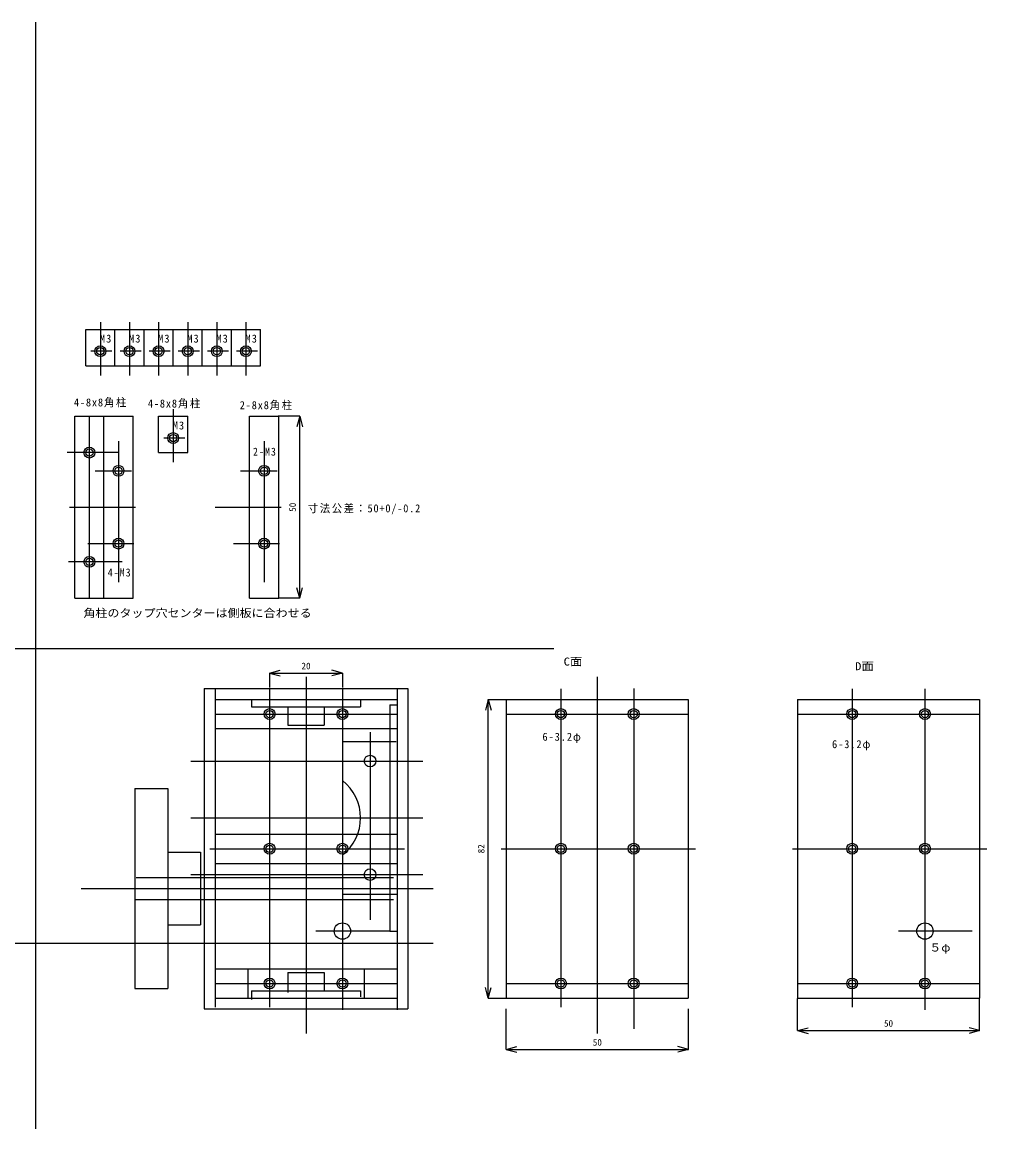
# Model space of a CAD drawing. Units: millimetres on the paper. Extents: x -348 to 253, y -229 to 176.
# Drawn here: x -11.9 to 253.1, y -155.8 to 148.2 of the extents above; entities that cross this region are included whole.
import ezdxf
from ezdxf.enums import TextEntityAlignment as Align

# ---------------------------------------------------------------- set-up
doc = ezdxf.new("R2010")
doc.units = ezdxf.units.MM
doc.layers.add('0-0', color=7, linetype='Continuous', lineweight=25)
doc.styles.add('ＭＳ ゴシック', font='')
doc.styles.get('ＭＳ ゴシック').set_extended_font_data('MS Gothic')

msp = doc.modelspace()

# ---------------------------------------------------------------- linework, layer by layer
at = {"layer": '0-0', "color": 4}
for p, q in [((-8.268, 148.182), (-8.268, -155.814)), ((9.554, 65.763), (9.554, 51.132)), ((17.554, 65.763), (17.554, 51.132)), ((25.554, 65.763), (25.554, 51.132)), ((33.554, 65.763), (33.554, 51.132)), ((41.554, 65.763), (41.554, 51.132)), ((49.554, 65.763), (49.554, 51.132)), ((12.755, 57.794), (6.964, 57.794)), ((20.755, 57.794), (14.964, 57.794)), ((28.755, 57.794), (22.964, 57.794)), ((36.755, 57.794), (30.964, 57.794)), ((44.755, 57.794), (38.964, 57.794)), ((52.755, 57.794), (46.964, 57.794)), ((6.541, -10.061), (6.541, 39.939)), ((29.556, 41.909), (29.556, 27.278)), ((64.32, 39.939), (58.406, 39.939)), ((64.32, 39.939), (63.543, 37.041)), ((64.32, -10.061), (64.32, 39.939)), ((64.32, 39.939), (65.096, 37.041)), ((32.757, 33.939), (26.967, 33.939)), ((14.541, 33.069), (14.541, -5.642)), ((54.541, 33.069), (54.541, -5.642)), ((14.338, 29.939), (0.469, 29.939)), ((8.09, 24.939), (18.148, 24.939)), ((48.09, 24.939), (58.148, 24.939)), ((1.079, 14.939), (19.215, 14.939)), ((41.079, 14.939), (59.215, 14.939)), ((6.108, 4.939), (18.758, 4.939)), ((46.108, 4.939), (58.758, 4.939)), ((15.558, -0.061), (0.774, -0.061)), ((64.32, -10.061), (63.543, -7.163)), ((64.32, -10.061), (65.096, -7.163)), ((64.32, -10.061), (58.406, -10.061)), ((-176.264, -23.829), (134.084, -23.829)), ((56.049, -30.636), (58.946, -29.86)), ((76.049, -30.636), (73.151, -29.86)), ((56.049, -30.636), (76.049, -30.636)), ((56.049, -30.636), (58.946, -31.413)), ((56.049, -30.636), (56.049, -34.599)), ((66.049, -31.616), (66.049, -129.603)), ((76.049, -30.636), (73.151, -31.413)), ((76.049, -30.636), (76.049, -34.599)), ((146.049, -31.616), (146.049, -129.603)), ((56.049, -34.923), (56.049, -122.414)), ((76.049, -34.923), (76.049, -123.135)), ((136.049, -34.923), (136.049, -122.414)), ((156.049, -34.811), (156.049, -128.353)), ((216.049, -34.923), (216.049, -122.414)), ((236.049, -34.923), (236.049, -123.135)), ((116.118, -37.881), (115.341, -40.778)), ((116.118, -119.881), (116.118, -37.881)), ((116.118, -37.881), (116.894, -40.778)), ((116.118, -37.881), (120.995, -37.881)), ((41.049, -41.881), (91.049, -41.881)), ((121.049, -41.881), (171.049, -41.881)), ((201.049, -41.881), (251.049, -41.881)), ((83.649, -46.829), (83.649, -98.421)), ((34.427, -54.781), (98.105, -54.781)), ((34.427, -70.381), (98.105, -70.381)), ((39.658, -78.881), (93.054, -78.881)), ((119.658, -78.881), (173.054, -78.881)), ((199.658, -78.881), (253.054, -78.881)), ((34.427, -85.981), (98.105, -85.981)), ((4.284, -89.795), (100.991, -89.795)), ((89.049, -101.488), (68.751, -101.488)), ((249.049, -101.488), (228.751, -101.488)), ((-108.07, -104.795), (100.991, -104.795)), ((41.049, -115.881), (91.049, -115.881)), ((116.118, -119.881), (115.341, -116.983)), ((116.118, -119.881), (116.894, -116.983)), ((121.049, -115.881), (171.049, -115.881)), ((201.049, -115.881), (251.049, -115.881)), ((116.118, -119.881), (120.995, -119.881)), ((201.049, -128.805), (201.049, -119.996)), ((251.049, -128.805), (251.049, -119.996)), ((121.049, -134.009), (121.049, -122.881)), ((171.096, -134.009), (171.096, -122.881)), ((201.049, -128.805), (203.946, -128.028)), ((201.049, -128.805), (251.049, -128.805)), ((201.049, -128.805), (203.946, -129.581)), ((251.049, -128.805), (248.151, -128.028)), ((251.049, -128.805), (248.151, -129.581)), ((121.049, -134.009), (123.946, -133.233)), ((171.096, -134.009), (168.198, -133.233)), ((121.049, -134.009), (171.096, -134.009)), ((121.049, -134.009), (123.946, -134.786)), ((171.096, -134.009), (168.198, -134.786))]:
    msp.add_line(p, q, dxfattribs=at)
at = {"layer": '0-0'}
for p, q in [((5.554, 63.794), (13.554, 63.794)), ((5.554, 54.794), (5.554, 63.794)), ((5.554, 53.794), (5.554, 62.196)), ((13.554, 53.794), (13.554, 63.794)), ((13.554, 63.794), (21.554, 63.794)), ((13.554, 54.794), (13.554, 63.794)), ((13.554, 53.794), (13.554, 62.196)), ((21.554, 53.794), (21.554, 63.794)), ((21.554, 63.794), (29.554, 63.794)), ((21.554, 54.794), (21.554, 63.794)), ((21.554, 53.794), (21.554, 62.196)), ((29.554, 53.794), (29.554, 63.794)), ((29.554, 63.794), (37.554, 63.794)), ((29.554, 54.794), (29.554, 63.794)), ((29.554, 53.794), (29.554, 62.196)), ((37.554, 53.794), (37.554, 63.794)), ((37.554, 63.794), (45.554, 63.794)), ((37.554, 54.794), (37.554, 63.794)), ((37.554, 53.794), (37.554, 62.196)), ((45.554, 53.794), (45.554, 63.794)), ((45.554, 63.794), (53.554, 63.794)), ((45.554, 54.794), (45.554, 63.794)), ((45.554, 53.794), (45.554, 62.196)), ((53.554, 53.794), (53.554, 63.794)), ((5.554, 53.794), (13.554, 53.794)), ((13.554, 53.794), (21.554, 53.794)), ((21.554, 53.794), (29.554, 53.794)), ((29.554, 53.794), (37.554, 53.794)), ((37.554, 53.794), (45.554, 53.794)), ((45.554, 53.794), (53.554, 53.794)), ((2.541, -10.061), (2.541, 39.939)), ((2.541, 39.939), (18.541, 39.939)), ((10.541, -10.061), (10.541, 39.939)), ((18.541, -10.061), (18.541, 39.939)), ((25.556, 39.939), (33.556, 39.939)), ((25.556, 30.939), (25.556, 39.939)), ((33.556, 29.939), (33.556, 39.939)), ((50.541, 39.939), (58.541, 39.939)), ((50.541, -10.061), (50.541, 39.939)), ((58.541, -10.061), (58.541, 39.939)), ((25.556, 29.939), (25.556, 38.342)), ((25.556, 29.939), (33.556, 29.939)), ((2.541, -10.061), (18.541, -10.061)), ((50.541, -10.061), (58.541, -10.061)), ((38.049, -34.881), (94.049, -34.881)), ((38.049, -34.881), (38.049, -122.881)), ((41.049, -34.923), (41.049, -122.414)), ((91.049, -34.923), (91.049, -123.135)), ((94.049, -34.881), (94.049, -122.881)), ((41.049, -37.881), (91.049, -37.881)), ((121.049, -37.881), (171.049, -37.881)), ((121.049, -37.881), (121.049, -119.881)), ((171.049, -37.881), (171.049, -119.881)), ((201.049, -37.881), (201.049, -119.881)), ((41.049, -45.881), (91.049, -45.881)), ((41.049, -74.881), (91.049, -74.881)), ((41.049, -82.881), (91.049, -82.881)), ((41.049, -111.881), (91.049, -111.881)), ((50.049, -111.881), (50.049, -119.881)), ((82.049, -111.881), (82.049, -119.881)), ((41.049, -119.881), (91.049, -119.881)), ((121.049, -119.881), (171.049, -119.881)), ((201.049, -119.881), (251.049, -119.881)), ((38.049, -122.881), (94.049, -122.881))]:
    msp.add_line(p, q, dxfattribs=at)
at = {"layer": '0-0', "color": 6}
for p, q in [((51.049, -37.881), (51.049, -39.881)), ((81.049, -37.881), (81.049, -39.881)), ((51.049, -39.881), (81.049, -39.881)), ((61.049, -39.881), (61.049, -44.881)), ((71.049, -39.881), (71.049, -44.881)), ((61.049, -44.881), (71.049, -44.881)), ((61.049, -112.881), (71.049, -112.881)), ((61.049, -112.881), (61.049, -118.32)), ((71.049, -112.881), (71.049, -117.875)), ((51.049, -117.881), (81.049, -117.881)), ((51.049, -117.881), (51.049, -120.25)), ((81.049, -117.881), (81.049, -119.508))]:
    msp.add_line(p, q, dxfattribs=at)
at = {"layer": '0-0', "color": 5}
for p, q in [((89.049, -39.381), (89.049, -101.488)), ((89.049, -39.381), (91.049, -39.381)), ((76.049, -49.381), (76.049, -91.381)), ((76.049, -49.381), (90.853, -49.381)), ((236.049, -49.381), (236.049, -91.381)), ((19.049, -62.295), (19.049, -117.295)), ((28.049, -79.795), (37.049, -79.795)), ((37.049, -79.795), (37.049, -99.795)), ((19.422, -86.795), (90.049, -86.795)), ((19.226, -92.795), (90.049, -92.795)), ((76.049, -91.381), (91.29, -91.381)), ((28.049, -99.795), (37.049, -99.795)), ((89.049, -101.488), (91.049, -101.488)), ((19.049, -117.295), (28.049, -117.295))]:
    msp.add_line(p, q, dxfattribs=at)
at = {"layer": '0-0'}
msp.add_lwpolyline([(201.049, -37.881), (251.049, -37.881), (251.049, -119.881)], dxfattribs=at)
at = {"layer": '0-0', "color": 5}
msp.add_lwpolyline([(19.049, -62.295), (28.049, -62.295), (28.049, -117.295)], dxfattribs=at)
at = {"layer": '0-0'}
for centre, radius in [((9.554, 57.794), 1.5), ((17.554, 57.794), 1.5), ((25.554, 57.794), 1.5), ((33.554, 57.794), 1.5), ((41.554, 57.794), 1.5), ((49.554, 57.794), 1.5), ((29.556, 33.939), 1.5), ((6.541, 29.939), 1.5), ((14.541, 24.939), 1.5), ((54.541, 24.939), 1.5), ((14.541, 4.939), 1.5), ((54.541, 4.939), 1.5), ((6.541, -0.061), 1.5), ((56.049, -41.881), 1.5), ((76.049, -41.881), 1.5), ((136.049, -41.881), 1.5), ((156.049, -41.881), 1.5), ((216.049, -41.881), 1.5), ((236.049, -41.881), 1.5), ((56.049, -78.881), 1.5), ((76.049, -78.881), 1.5), ((136.049, -78.881), 1.5), ((156.049, -78.881), 1.5), ((216.049, -78.881), 1.5), ((236.049, -78.881), 1.5), ((76.049, -101.488), 2.25), ((236.049, -101.488), 2.25), ((56.049, -115.881), 1.5), ((76.049, -115.881), 1.5), ((136.049, -115.881), 1.5), ((156.049, -115.881), 1.5), ((216.049, -115.881), 1.5), ((236.049, -115.881), 1.5)]:
    msp.add_circle(centre, radius, dxfattribs=at)
at = {"layer": '0-0', "color": 1}
for centre in [(9.554, 57.794), (17.554, 57.794), (25.554, 57.794), (33.554, 57.794), (41.554, 57.794), (49.554, 57.794), (29.556, 33.939), (6.541, 29.939), (14.541, 24.939), (54.541, 24.939), (14.541, 4.939), (54.541, 4.939), (6.541, -0.061), (56.049, -41.881), (76.049, -41.881), (136.049, -41.881), (156.049, -41.881), (216.049, -41.881), (236.049, -41.881), (56.049, -78.881), (76.049, -78.881), (136.049, -78.881), (156.049, -78.881), (216.049, -78.881), (236.049, -78.881), (56.049, -115.881), (76.049, -115.881), (136.049, -115.881), (156.049, -115.881), (216.049, -115.881), (236.049, -115.881)]:
    msp.add_circle(centre, 1, dxfattribs=at)
at = {"layer": '0-0', "color": 5}
for centre in [(83.649, -54.781), (83.649, -85.981)]:
    msp.add_circle(centre, 1.6, dxfattribs=at)
msp.add_arc((68.049, -70.381), 13, 307.97987, 52.02013, dxfattribs=at)

# ---------------------------------------------------------------- texts
at = {"layer": '0-0', "color": 4, "style": 'ＭＳ ゴシック'}
for s, p in [('50', (63.82, 13.689)), ('82', (115.618, -80.131))]:
    msp.add_text(s, height=1.833, rotation=90, dxfattribs=at).set_placement(p, align=Align.BOTTOM_LEFT)
at = {"layer": '0-0', "style": 'ＭＳ ゴシック'}
for s, width, p in [('角柱のタップ穴センターは側板に合わせる', 1.1, (4.907, -15.905)), ('C面', 1.15, (136.8, -29.219)), ('D面', 1.15, (216.871, -30.49)), ('５φ', 1.1, (237.243, -107.764))]:
    msp.add_text(s, height=2.199, dxfattribs=dict(at, width=width)).set_placement(p, align=Align.BOTTOM_LEFT)
at = {"layer": '0-0', "color": 4, "style": 'ＭＳ ゴシック'}
for s, p in [('20', (64.799, -30.136)), ('50', (224.799, -128.305)), ('50', (144.822, -133.509))]:
    msp.add_text(s, height=1.833, dxfattribs=at).set_placement(p, align=Align.BOTTOM_LEFT)
at = {"layer": '0-0', "char_height": 2.199, "attachment_point": 7, "style": 'ＭＳ ゴシック'}
for s, insert in [('\\T1.21;\\W0.95;M3', (9.424, 60.124)), ('\\T1.21;\\W0.95;M3', (17.424, 60.124)), ('\\T1.21;\\W0.95;M3', (25.424, 60.124)), ('\\T1.21;\\W0.95;M3', (33.424, 60.124)), ('\\T1.21;\\W0.95;M3', (41.424, 60.124)), ('\\T1.21;\\W0.95;M3', (49.424, 60.124)), ('\\T1.16;\\W0.95;4-8x8角柱', (2.298, 42.366)), ('\\T1.16;\\W0.95;4-8x8角柱', (22.609, 42.061)), ('\\T1.16;\\W0.95;2-8x8角柱', (47.837, 41.61)), ('\\T1.21;\\W0.95;M3', (29.426, 36.27)), ('\\T1.22;\\W0.9;2-M3', (51.5, 29.068)), ('\\T1.15;\\W0.95;寸法公差：50+0/-0.2', (66.554, 13.003)), ('\\T1.22;\\W0.9;4-M3', (11.595, -4.118)), ('\\T1.18;\\W0.95;6-3.2φ', (130.991, -49.808)), ('\\T1.18;\\W0.95;6-3.2φ', (210.52, -51.842))]:
    msp.add_mtext(s, dxfattribs=dict(at, insert=insert))

doc.saveas('drawing.dxf')
